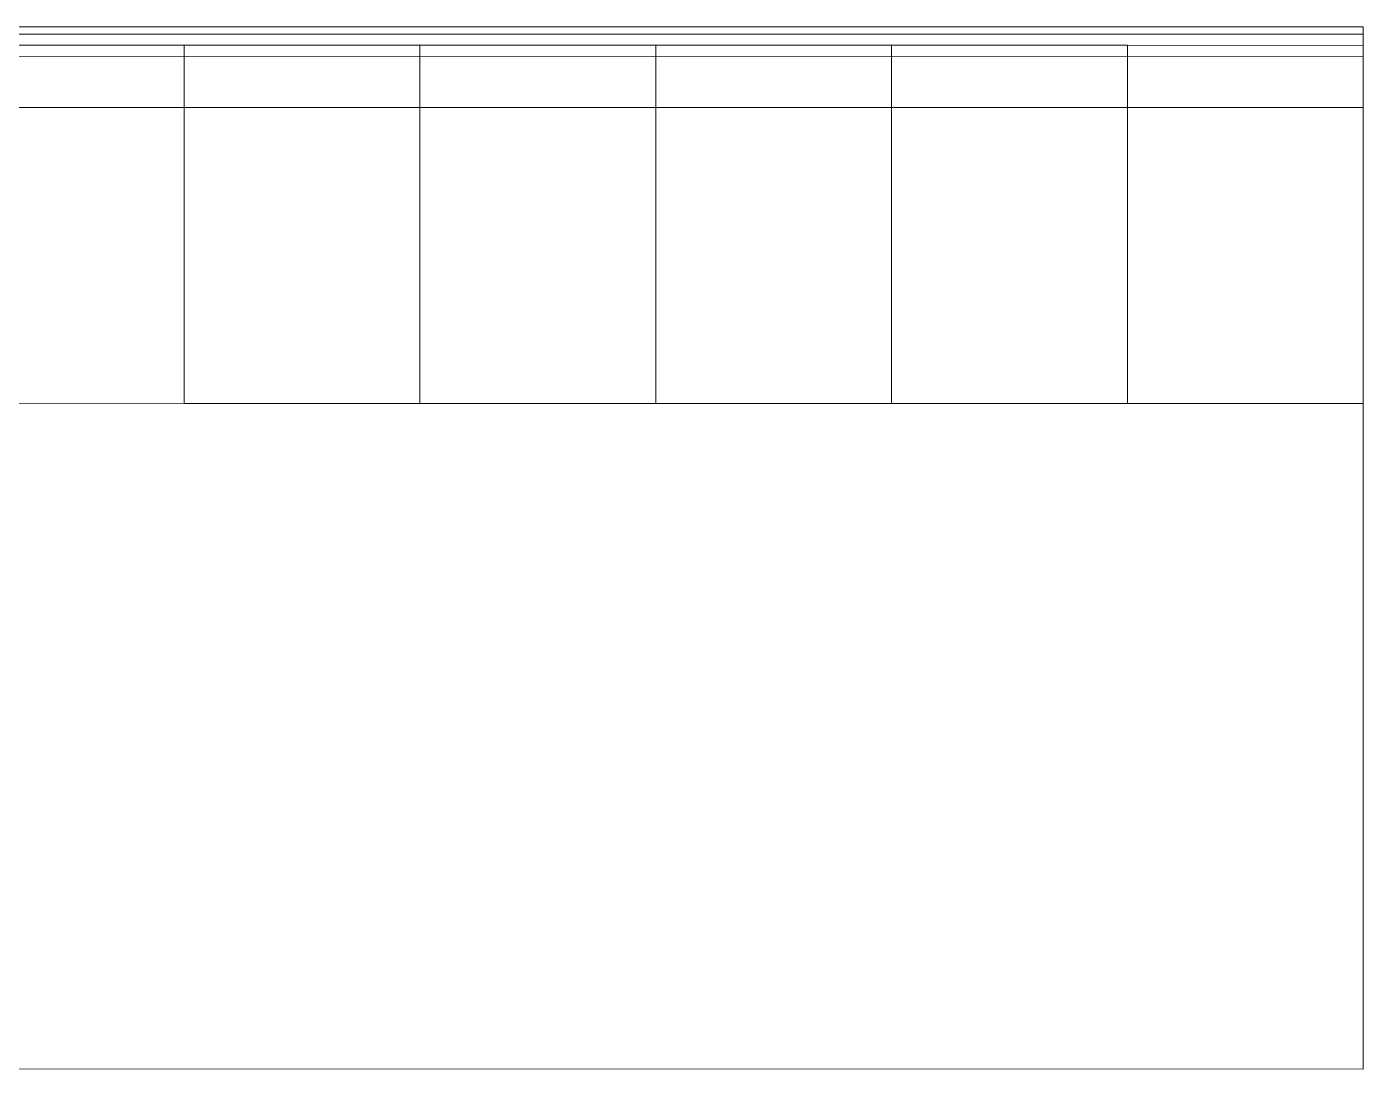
# Model space of a CAD drawing. Header units: millimetres. Extents: x -31757 to 121236, y -27283 to 59400.
# Drawn here: x 85111 to 121236, y -27283 to 900 of the extents above; entities that cross this region are included whole.
import ezdxf

# ---------------------------------------------------------------- set-up
doc = ezdxf.new("R2010")
doc.units = ezdxf.units.MM
doc.layers.add('10_見えがかり', color=7, linetype='Continuous', lineweight=13)

msp = doc.modelspace()

# ---------------------------------------------------------------- linework, layer by layer
at = {"layer": '10_見えがかり'}
for points in [[(121236, 897), (121236, 697), (76236, 700), (76236, 900), (121236, 897)], [(121236, 697), (121236, 97), (76236, 100), (76236, 700), (121236, 697)], [(89363, 399), (89363, -1281), (82989, -1280), (82989, 100), (82989, 400), (89363, 399)], [(95738, 399), (95738, -1281), (89363, -1281), (89363, 99), (89363, 399), (95738, 399)], [(95738, -1281), (95738, 99), (95738, 399), (102113, 398), (102112, -1282), (95738, -1281)], [(108487, -1282), (102112, -1282), (102113, 98), (102113, 398), (108487, 398), (108487, 98), (108487, -1282)], [(108487, -1282), (108487, 398), (114862, 398), (114862, -1282), (108487, -1282)], [(121236, 397), (121236, 97), (121236, -1283), (114862, -1282), (114862, 98), (114862, 398), (121236, 397)], [(82989, -1280), (89363, -1281), (89363, -9281), (82988, -9280), (82989, -1280)], [(89363, -1281), (95738, -1281), (95737, -9281), (89363, -9281), (89363, -1281)], [(95738, -1281), (102112, -1282), (102112, -9282), (95737, -9281), (95738, -1281)], [(102112, -1282), (108487, -1282), (108487, -9282), (102112, -9282), (102112, -1282)], [(108487, -1282), (114862, -1282), (114861, -9282), (108487, -9282), (108487, -1282)], [(114862, -1282), (121236, -1283), (121236, -9283), (114861, -9282), (114862, -1282)], [(121236, -9283), (121235, -27283), (-31757, -27273), (-31756, -9273), (121236, -9283)], [(121236, -9283), (121235, -27283), (-31757, -27273), (-31756, -9273), (121236, -9283)]]:
    msp.add_lwpolyline(points, dxfattribs=at)

doc.saveas('drawing.dxf')
